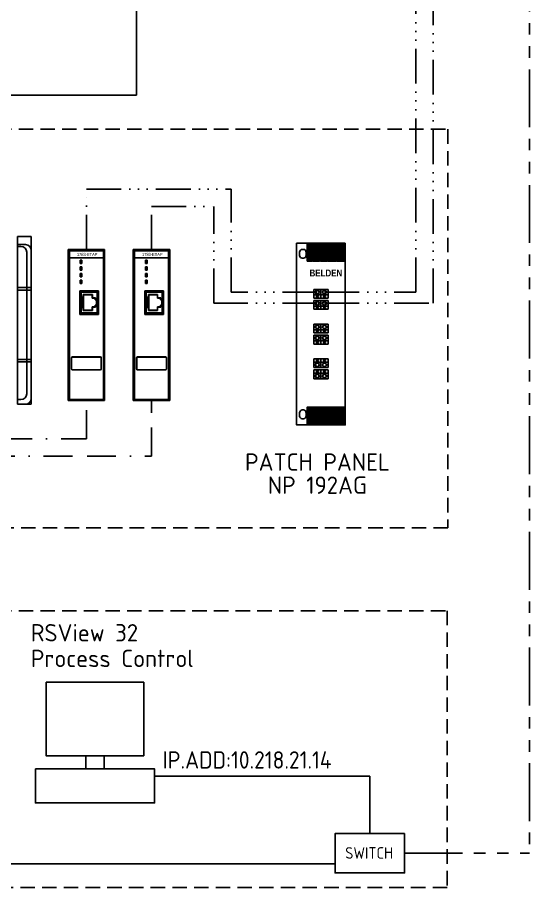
# Model space of a CAD drawing. Header units: inches. Extents: x -3706 to 19254, y 6721 to 14509.
# Drawn here: x 9240 to 10125, y 8512 to 10017 of the extents above; entities that cross this region are included whole.
import ezdxf
from ezdxf.enums import TextEntityAlignment as Align

# ---------------------------------------------------------------- set-up
doc = ezdxf.new("R2010")
doc.units = ezdxf.units.IN
doc.header["$LTSCALE"] = 100
doc.header["$MEASUREMENT"] = 0
for name, pattern in [('ACAD_ISO14W100', [24, 12, -3, 0, -3, 0, -3, 0, -3]), ('BORDER', [1.75, 0.5, -0.25, 0.5, -0.25, 0, -0.25]), ('HIDDEN', [0.375, 0.25, -0.125]), ('PHANTOM', [2.5, 1.25, -0.25, 0.25, -0.25, 0.25, -0.25])]:
    doc.linetypes.add(name, pattern=pattern)
doc.layers.add('STEXT', color=2, linetype='Continuous')
doc.styles.add('ISO3098B', font='iso3098b.shx')
doc.styles.add('STYLE1', font='isocp2.shx', dxfattribs={"height": 25})

# ---------------------------------------------------------------- blocks, each defined once
blk = doc.blocks.new('1756-END')
at = {"color": 3}
for p, q in [((5205.83, 3914.76), (5193.89, 3914.76)), ((5193.89, 3769.76), (5193.89, 3914.76)), ((5205.83, 3769.76), (5205.83, 3914.76)), ((5193.89, 3907.8), (5200.83, 3907.8)), ((5196.94, 3906.23), (5193.89, 3906.23)), ((5201.94, 3901.23), (5201.94, 3778.76)), ((5205.83, 3902.8), (5205.83, 3774.76)), ((5193.89, 3870.56), (5205.83, 3870.56)), ((5193.89, 3868.35), (5205.83, 3868.35)), ((5193.89, 3808.52), (5205.83, 3808.52)), ((5193.89, 3806.31), (5205.83, 3806.31)), ((5196.94, 3773.76), (5193.89, 3773.76)), ((5205.83, 3769.76), (5193.89, 3769.76)), ((5205.83, 3769.76), (5196.94, 3769.76))]:
    blk.add_line(p, q, dxfattribs=at)
for centre, start, end in [((5196.94, 3901.23), 0, 90), ((5200.83, 3902.8), 0, 90), ((5196.94, 3778.76), 270, 0), ((5200.83, 3774.76), 270, 0)]:
    blk.add_arc(centre, 5, start, end, dxfattribs=at)
blk = doc.blocks.new('1783ETAP')
at = {"color": 4, "linetype": 'Continuous'}
for p, q in [((292.71, 159.05), (257.71, 159.05)), ((257.71, 14.06), (257.71, 159.05)), ((257.71, 159.05), (257.71, 14.06)), ((257.71, 14.06), (257.71, 159.05)), ((292.71, 14.06), (292.71, 159.05)), ((258.89, 158.07), (291.52, 158.07)), ((258.89, 133.52), (258.89, 158.07)), ((258.89, 15.04), (258.89, 158.07)), ((258.89, 151.2), (291.52, 151.2)), ((291.52, 133.52), (291.52, 158.07)), ((291.52, 15.04), (291.52, 158.07)), ((269.34, 145.86), (269.34, 148.94)), ((270.88, 148.94), (269.34, 148.94)), ((269.34, 145.86), (270.88, 145.86)), ((269.34, 142.5), (269.34, 139.43)), ((270.88, 142.5), (269.34, 142.5)), ((269.5, 145.86), (269.5, 148.94)), ((269.5, 139.43), (269.5, 142.5)), ((269.51, 142.19), (270.72, 142.19)), ((270.72, 140.97), (270.72, 142.19)), ((270.73, 139.43), (270.73, 142.5)), ((270.88, 145.86), (270.88, 148.94)), ((270.88, 139.43), (270.88, 142.5)), ((269.34, 139.43), (270.88, 139.43)), ((269.34, 136.07), (269.34, 133)), ((270.88, 136.07), (269.34, 136.07)), ((269.5, 133), (269.5, 136.07)), ((270.72, 140.97), (269.51, 140.97)), ((269.51, 135.76), (270.72, 135.76)), ((270.72, 134.53), (269.51, 134.53)), ((269.54, 140.97), (269.54, 139.74)), ((270.69, 139.74), (269.54, 139.74)), ((269.54, 134.53), (269.54, 133.31)), ((270.69, 139.74), (270.69, 140.97)), ((270.69, 133.31), (270.69, 134.53)), ((270.72, 134.53), (270.72, 135.76)), ((270.73, 133), (270.73, 136.07)), ((270.88, 133), (270.88, 136.07)), ((269.34, 133), (270.88, 133)), ((269.34, 129.63), (269.34, 126.56)), ((270.88, 129.63), (269.34, 129.63)), ((269.34, 126.56), (270.88, 126.56)), ((269.5, 126.56), (269.5, 129.63)), ((270.69, 133.31), (269.54, 133.31)), ((270.88, 126.56), (270.88, 129.63)), ((268.87, 119.56), (268.87, 96.83)), ((268.87, 119.56), (270.1, 118.33)), ((286.68, 119.56), (268.87, 119.56)), ((269.92, 118.51), (269.92, 97.88)), ((285.63, 118.51), (269.92, 118.51)), ((270.1, 98.05), (270.1, 118.33)), ((270.1, 118.33), (285.45, 118.33)), ((286.68, 119.56), (285.45, 118.33)), ((285.45, 118.33), (285.45, 98.05)), ((285.63, 97.88), (285.63, 118.51)), ((286.68, 96.83), (286.68, 119.56)), ((272.18, 113.28), (270.1, 113.28)), ((272.18, 112.97), (270.1, 112.97)), ((270.73, 103.67), (270.73, 112.97)), ((272.18, 113.28), (272.18, 115.94)), ((272.5, 115.62), (272.18, 115.94)), ((272.18, 115.94), (281.08, 115.94)), ((272.5, 113.28), (272.18, 112.97)), ((272.34, 113.13), (272.18, 113.28)), ((272.18, 103.67), (272.18, 112.97)), ((272.5, 101.02), (272.5, 115.62)), ((272.5, 115.62), (280.77, 115.62)), ((280.77, 115.62), (281.08, 115.94)), ((280.77, 115.62), (280.77, 112.38)), ((280.77, 112.38), (281.08, 112.69)), ((280.77, 112.38), (283.73, 112.38)), ((281.08, 115.94), (281.08, 112.69)), ((281.08, 112.69), (284.04, 112.69)), ((283.73, 112.38), (284.04, 112.69)), ((283.73, 112.38), (283.73, 110.82)), ((283.73, 110.82), (284.04, 111.13)), ((283.73, 110.82), (284.98, 110.82)), ((284.04, 112.69), (284.04, 111.13)), ((284.04, 111.13), (285.29, 111.13)), ((284.98, 110.82), (285.29, 111.13)), ((284.98, 110.82), (284.98, 105.82)), ((285.29, 111.13), (285.29, 105.51)), ((272.18, 103.67), (270.1, 103.67)), ((272.18, 103.36), (270.1, 103.36)), ((272.18, 103.67), (272.5, 103.36)), ((272.34, 103.52), (272.18, 103.36)), ((272.18, 100.71), (272.18, 103.36)), ((272.5, 101.02), (272.18, 100.71)), ((281.08, 100.71), (272.18, 100.71)), ((280.77, 101.02), (272.5, 101.02)), ((280.77, 104.26), (280.77, 101.02)), ((283.73, 104.26), (280.77, 104.26)), ((280.77, 104.26), (281.08, 103.95)), ((280.77, 101.02), (281.08, 100.71)), ((281.08, 103.95), (281.08, 100.71)), ((284.04, 103.95), (281.08, 103.95)), ((283.73, 105.82), (283.73, 104.26)), ((284.98, 105.82), (283.73, 105.82)), ((283.73, 105.82), (284.04, 105.51)), ((283.73, 104.26), (284.04, 103.95)), ((284.04, 105.51), (284.04, 103.95)), ((285.29, 105.51), (284.04, 105.51)), ((284.98, 105.82), (285.29, 105.51)), ((268.87, 96.83), (270.1, 98.05)), ((268.87, 96.83), (286.68, 96.83)), ((269.92, 97.88), (285.63, 97.88)), ((285.45, 98.26), (270.1, 98.26)), ((285.45, 98.05), (270.1, 98.05)), ((270.73, 98.05), (270.73, 98.26)), ((286.68, 96.83), (285.45, 98.05)), ((260.95, 54.99), (260.89, 54.99)), ((260.89, 44.54), (260.89, 54.99)), ((260.95, 54.99), (260.95, 44.54)), ((261.87, 55.96), (288.54, 55.96)), ((261.87, 55.96), (261.87, 55.91)), ((288.54, 55.91), (261.87, 55.91)), ((288.54, 55.91), (288.54, 55.96)), ((289.52, 54.99), (289.47, 54.99)), ((289.47, 44.54), (289.47, 54.99)), ((289.52, 54.99), (289.52, 44.54)), ((260.89, 44.54), (260.95, 44.54)), ((261.87, 43.62), (288.54, 43.62)), ((261.87, 43.62), (261.87, 43.57)), ((288.54, 43.57), (261.87, 43.57)), ((288.54, 43.57), (288.54, 43.62)), ((289.47, 44.54), (289.52, 44.54)), ((257.71, 14.06), (292.71, 14.06))]:
    blk.add_line(p, q, dxfattribs=at)
for points in [[(258.89, 158.07), (257.71, 159.05)], [(258.89, 158.07), (257.71, 159.05)], [(291.52, 158.07), (292.71, 159.05)], [(291.52, 158.07), (292.71, 159.05)], [(291.52, 102.1), (291.52, 150.22)], [(258.89, 15.04), (291.52, 15.04)]]:
    blk.add_lwpolyline(points, dxfattribs=at)
for centre, radius, start, end in [((261.87, 54.99), 0.976, 90, 180), ((261.87, 54.99), 0.922, 90, 180), ((288.54, 54.99), 0.976, 0, 90), ((288.54, 54.99), 0.922, 0, 90), ((261.87, 44.54), 0.976, 180, 270), ((261.87, 44.54), 0.922, 180, 270), ((288.54, 44.54), 0.976, 270, 0), ((288.54, 44.54), 0.922, 270, 0)]:
    blk.add_arc(centre, radius, start, end, dxfattribs=at)
at = {"layer": 'STEXT', "color": 4, "width": 0.75}
blk.add_text('1783-ETAP', height=3.044, dxfattribs=at).set_placement((275.89, 152.02), align=Align.BOTTOM_CENTER)
blk = doc.blocks.new('PATCH PANEL')
at = {"color": 2}
for p, q in [((590312.11, 508930.21), (590312.11, 508933.07)), ((590314.49, 508935.45), (590315.44, 508935.45)), ((590317.83, 508933.06), (590317.83, 508930.22)), ((590315.44, 508927.83), (590314.49, 508927.83)), ((590324.37, 508893.2), (590324.37, 508900.8)), ((590330.58, 508900.8), (590324.37, 508900.8)), ((590330.58, 508900.8), (590330.58, 508893.2)), ((590330.58, 508893.2), (590330.58, 508900.8)), ((590336.79, 508900.8), (590330.58, 508900.8)), ((590336.79, 508900.8), (590336.79, 508893.2)), ((590324.37, 508896), (590330.58, 508896)), ((590330.58, 508893.2), (590324.37, 508893.2)), ((590330.58, 508896), (590336.79, 508896)), ((590336.79, 508893.2), (590330.58, 508893.2)), ((590324.37, 508883.6), (590324.37, 508891.2)), ((590330.58, 508891.2), (590324.37, 508891.2)), ((590324.37, 508886.4), (590330.58, 508886.4)), ((590330.58, 508891.2), (590330.58, 508883.6)), ((590330.58, 508883.6), (590330.58, 508891.2)), ((590336.79, 508891.2), (590330.58, 508891.2)), ((590330.58, 508886.4), (590336.79, 508886.4)), ((590336.79, 508891.2), (590336.79, 508883.6)), ((590330.58, 508883.6), (590324.37, 508883.6)), ((590336.79, 508883.6), (590330.58, 508883.6)), ((590324.37, 508863.2), (590324.37, 508870.8)), ((590330.58, 508870.8), (590324.37, 508870.8)), ((590330.58, 508870.8), (590330.58, 508863.2)), ((590330.58, 508863.2), (590330.58, 508870.8)), ((590336.79, 508870.8), (590330.58, 508870.8)), ((590336.79, 508870.8), (590336.79, 508863.2)), ((590324.37, 508866), (590330.58, 508866)), ((590330.58, 508863.2), (590324.37, 508863.2)), ((590330.58, 508866), (590336.79, 508866)), ((590336.79, 508863.2), (590330.58, 508863.2)), ((590324.37, 508853.6), (590324.37, 508861.2)), ((590330.58, 508861.2), (590324.37, 508861.2)), ((590324.37, 508856.4), (590330.58, 508856.4)), ((590330.58, 508861.2), (590330.58, 508853.6)), ((590330.58, 508853.6), (590330.58, 508861.2)), ((590336.79, 508861.2), (590330.58, 508861.2)), ((590330.58, 508856.4), (590336.79, 508856.4)), ((590336.79, 508861.2), (590336.79, 508853.6)), ((590330.58, 508853.6), (590324.37, 508853.6)), ((590336.79, 508853.6), (590330.58, 508853.6)), ((590330.58, 508840.8), (590324.37, 508840.8)), ((590324.37, 508840.8), (590324.37, 508833.2)), ((590330.58, 508833.2), (590330.58, 508840.8)), ((590336.79, 508840.8), (590330.58, 508840.8)), ((590330.58, 508840.8), (590330.58, 508833.2)), ((590336.79, 508833.2), (590336.79, 508840.8)), ((590324.37, 508838), (590330.58, 508838)), ((590330.58, 508833.2), (590324.37, 508833.2)), ((590330.58, 508838), (590336.79, 508838)), ((590336.79, 508833.2), (590330.58, 508833.2)), ((590330.58, 508831.2), (590324.37, 508831.2)), ((590324.37, 508831.2), (590324.37, 508823.6)), ((590324.37, 508828.4), (590330.58, 508828.4)), ((590330.58, 508823.6), (590330.58, 508831.2)), ((590336.79, 508831.2), (590330.58, 508831.2)), ((590330.58, 508831.2), (590330.58, 508823.6)), ((590330.58, 508828.4), (590336.79, 508828.4)), ((590336.79, 508823.6), (590336.79, 508831.2)), ((590330.58, 508823.6), (590324.37, 508823.6)), ((590336.79, 508823.6), (590330.58, 508823.6)), ((590312.11, 508794.18), (590312.11, 508791.33)), ((590315.44, 508796.56), (590314.49, 508796.56)), ((590317.83, 508791.33), (590317.83, 508794.18)), ((590314.49, 508788.94), (590315.44, 508788.94))]:
    blk.add_line(p, q, dxfattribs=at)
for points in [[(590351.58, 508940.7), (590309.58, 508940.7), (590309.58, 508783.7), (590351.58, 508783.7)], [(590319.83, 508940.7), (590318.69, 508940.7), (590318.69, 508925.38), (590319.83, 508925.38)], [(590321.33, 508940.7), (590320.19, 508940.7), (590320.19, 508925.38), (590321.33, 508925.38)], [(590322.83, 508940.7), (590321.69, 508940.7), (590321.69, 508925.38), (590322.83, 508925.38)], [(590324.33, 508940.7), (590323.19, 508940.7), (590323.19, 508925.38), (590324.33, 508925.38)], [(590325.83, 508940.7), (590324.69, 508940.7), (590324.69, 508925.38), (590325.83, 508925.38)], [(590327.33, 508940.7), (590326.19, 508940.7), (590326.19, 508925.38), (590327.33, 508925.38)], [(590328.83, 508940.7), (590327.69, 508940.7), (590327.69, 508925.38), (590328.83, 508925.38)], [(590330.33, 508940.7), (590329.19, 508940.7), (590329.19, 508925.38), (590330.33, 508925.38)], [(590331.83, 508940.7), (590330.69, 508940.7), (590330.69, 508925.38), (590331.83, 508925.38)], [(590333.33, 508940.7), (590332.19, 508940.7), (590332.19, 508925.38), (590333.33, 508925.38)], [(590334.83, 508940.7), (590333.69, 508940.7), (590333.69, 508925.38), (590334.83, 508925.38)], [(590336.33, 508940.7), (590335.19, 508940.7), (590335.19, 508925.38), (590336.33, 508925.38)], [(590337.83, 508940.7), (590336.69, 508940.7), (590336.69, 508925.38), (590337.83, 508925.38)], [(590339.33, 508940.7), (590338.19, 508940.7), (590338.19, 508925.38), (590339.33, 508925.38)], [(590340.83, 508940.7), (590339.69, 508940.7), (590339.69, 508925.38), (590340.83, 508925.38)], [(590342.33, 508940.7), (590341.19, 508940.7), (590341.19, 508925.38), (590342.33, 508925.38)], [(590343.83, 508940.7), (590342.69, 508940.7), (590342.69, 508925.38), (590343.83, 508925.38)], [(590345.33, 508940.7), (590344.19, 508940.7), (590344.19, 508925.38), (590345.33, 508925.38)], [(590346.83, 508940.7), (590345.69, 508940.7), (590345.69, 508925.38), (590346.83, 508925.38)], [(590348.33, 508940.7), (590347.19, 508940.7), (590347.19, 508925.38), (590348.33, 508925.38)], [(590349.83, 508940.7), (590348.69, 508940.7), (590348.69, 508925.38), (590349.83, 508925.38)], [(590351.33, 508940.7), (590350.19, 508940.7), (590350.19, 508925.38), (590351.33, 508925.38)], [(590319.83, 508783.7), (590318.69, 508783.7), (590318.69, 508799.02), (590319.83, 508799.02)], [(590321.33, 508783.7), (590320.19, 508783.7), (590320.19, 508799.02), (590321.33, 508799.02)], [(590322.83, 508783.7), (590321.69, 508783.7), (590321.69, 508799.02), (590322.83, 508799.02)], [(590324.33, 508783.7), (590323.19, 508783.7), (590323.19, 508799.02), (590324.33, 508799.02)], [(590325.83, 508783.7), (590324.69, 508783.7), (590324.69, 508799.02), (590325.83, 508799.02)], [(590327.33, 508783.7), (590326.19, 508783.7), (590326.19, 508799.02), (590327.33, 508799.02)], [(590328.83, 508783.7), (590327.69, 508783.7), (590327.69, 508799.02), (590328.83, 508799.02)], [(590330.33, 508783.7), (590329.19, 508783.7), (590329.19, 508799.02), (590330.33, 508799.02)], [(590331.83, 508783.7), (590330.69, 508783.7), (590330.69, 508799.02), (590331.83, 508799.02)], [(590333.33, 508783.7), (590332.19, 508783.7), (590332.19, 508799.02), (590333.33, 508799.02)], [(590334.83, 508783.7), (590333.69, 508783.7), (590333.69, 508799.02), (590334.83, 508799.02)], [(590336.33, 508783.7), (590335.19, 508783.7), (590335.19, 508799.02), (590336.33, 508799.02)], [(590337.83, 508783.7), (590336.69, 508783.7), (590336.69, 508799.02), (590337.83, 508799.02)], [(590339.33, 508783.7), (590338.19, 508783.7), (590338.19, 508799.02), (590339.33, 508799.02)], [(590340.83, 508783.7), (590339.69, 508783.7), (590339.69, 508799.02), (590340.83, 508799.02)], [(590342.33, 508783.7), (590341.19, 508783.7), (590341.19, 508799.02), (590342.33, 508799.02)], [(590343.83, 508783.7), (590342.69, 508783.7), (590342.69, 508799.02), (590343.83, 508799.02)], [(590345.33, 508783.7), (590344.19, 508783.7), (590344.19, 508799.02), (590345.33, 508799.02)], [(590346.83, 508783.7), (590345.69, 508783.7), (590345.69, 508799.02), (590346.83, 508799.02)], [(590348.33, 508783.7), (590347.19, 508783.7), (590347.19, 508799.02), (590348.33, 508799.02)], [(590349.83, 508783.7), (590348.69, 508783.7), (590348.69, 508799.02), (590349.83, 508799.02)], [(590351.33, 508783.7), (590350.19, 508783.7), (590350.19, 508799.02), (590351.33, 508799.02)]]:
    blk.add_lwpolyline(points, close=True, dxfattribs=at)
for points in [[(590312.11, 508933.07), (590312.11, 508933.07, -0.414214), (590314.49, 508935.45)], [(590314.49, 508927.83), (590314.49, 508927.83, -0.414214), (590312.11, 508930.21)], [(590315.44, 508935.45), (590315.44, 508935.45, -0.414214), (590317.83, 508933.06)], [(590317.83, 508930.22), (590317.83, 508930.22, -0.414214), (590315.44, 508927.83)], [(590314.49, 508796.56), (590314.49, 508796.56, 0.414214), (590312.11, 508794.18)], [(590317.83, 508794.18), (590317.83, 508794.18, 0.414214), (590315.44, 508796.56)], [(590312.11, 508791.33), (590312.11, 508791.33, 0.414214), (590314.49, 508788.94)], [(590315.44, 508788.94), (590315.44, 508788.94, 0.414214), (590317.83, 508791.33)]]:
    blk.add_lwpolyline(points, format="xyb", dxfattribs=at)
for centre, radius in [((590327.47, 508898.4), 1.73), ((590327.47, 508898.4), 1.5), ((590333.69, 508898.4), 1.73), ((590333.69, 508898.4), 1.5), ((590327.47, 508894.6), 0.864), ((590327.47, 508894.6), 0.749), ((590333.69, 508894.6), 0.864), ((590333.69, 508894.6), 0.749), ((590327.47, 508888.8), 1.73), ((590327.47, 508888.8), 1.5), ((590327.47, 508885), 0.864), ((590327.47, 508885), 0.749), ((590333.69, 508888.8), 1.73), ((590333.69, 508888.8), 1.5), ((590333.69, 508885), 0.864), ((590333.69, 508885), 0.749), ((590327.47, 508868.4), 1.73), ((590327.47, 508868.4), 1.5), ((590333.69, 508868.4), 1.73), ((590333.69, 508868.4), 1.5), ((590327.47, 508864.6), 0.864), ((590327.47, 508864.6), 0.749), ((590333.69, 508864.6), 0.864), ((590333.69, 508864.6), 0.749), ((590327.47, 508858.8), 1.73), ((590327.47, 508858.8), 1.5), ((590327.47, 508855), 0.864), ((590327.47, 508855), 0.749), ((590333.69, 508858.8), 1.73), ((590333.69, 508858.8), 1.5), ((590333.69, 508855), 0.864), ((590333.69, 508855), 0.749), ((590327.47, 508839.4), 0.864), ((590327.47, 508839.4), 0.749), ((590333.69, 508839.4), 0.864), ((590333.69, 508839.4), 0.749), ((590327.47, 508835.6), 1.73), ((590327.47, 508835.6), 1.5), ((590333.69, 508835.6), 1.73), ((590333.69, 508835.6), 1.5), ((590327.47, 508826), 1.73), ((590327.47, 508826), 1.5), ((590327.47, 508829.8), 0.864), ((590327.47, 508829.8), 0.749), ((590333.69, 508826), 1.73), ((590333.69, 508826), 1.5), ((590333.69, 508829.8), 0.864), ((590333.69, 508829.8), 0.749)]:
    blk.add_circle(centre, radius, dxfattribs=at)
at = {"color": 2, "insert": (590320.73, 508917.99), "char_height": 6, "width": 21.5686, "attachment_point": 1}
blk.add_mtext('{\\fArial Narrow|b1|i0|c0|p34;BELDEN}', dxfattribs=at)

msp = doc.modelspace()

# ---------------------------------------------------------------- linework, layer by layer
at = {"color": 2}
for p, q in [((9445.9, 12157.2), (9445.9, 9882.5)), ((9445.9, 9882.5), (8138.3, 9882.5)), ((9476.8, 8704.9), (9848.8, 8704.9)), ((9848.8, 8605.7), (9848.8, 8704.9)), ((9070.4, 8553.2), (9788.8, 8553.2))]:
    msp.add_line(p, q, dxfattribs=at)
at = {"color": 1, "linetype": 'PHANTOM', "ltscale": 0.8}
for p in [(10125.1, 12127.2), (9908.9, 8571.7)]:
    msp.add_line(p, (10125.1, 8571.7), dxfattribs=at)
at = {"color": 20, "linetype": 'ACAD_ISO14W100', "ltscale": 0.05}
for p, q in [((9928.3, 9541.8), (9928.3, 11938.4)), ((9958.3, 9522.6), (9958.3, 11919.2)), ((9359, 9615.4), (9359, 9720)), ((9359, 9720), (9609.3, 9720)), ((9609.3, 9541.8), (9609.3, 9720)), ((9471.7, 9690), (9579.3, 9690)), ((9471.7, 9615.4), (9471.7, 9690)), ((9579.3, 9522.6), (9579.3, 9690)), ((9758.2, 9541.8), (9609.3, 9541.8)), ((9770.7, 9541.8), (9928.3, 9541.8)), ((9758.2, 9522.6), (9579.3, 9522.6)), ((9770.7, 9522.6), (9958.3, 9522.6))]:
    msp.add_line(p, q, dxfattribs=at)
at = {"color": 0, "linetype": 'BORDER'}
for p, q in [((9359, 9288.1), (9359, 9354.4)), ((9471.7, 9258.1), (9471.7, 9354.4)), ((8789.9, 9288.1), (9359, 9288.1)), ((8759.9, 9258.1), (9471.7, 9258.1))]:
    msp.add_line(p, q, dxfattribs=at)
for p, q in [((9357.8, 8740.2), (9357.8, 8717.5)), ((9390, 8740.2), (9390, 8717.5))]:
    msp.add_line(p, q)
at = {"color": 8, "linetype": 'HIDDEN'}
for points in [[(8229.5, 9823.5), (9983.8, 9823.5), (9983.8, 9134.1), (8229.5, 9134.1)], [(8229.5, 8991), (9982.6, 8991), (9982.6, 8512.2), (8229.5, 8512.2)]]:
    msp.add_lwpolyline(points, close=True, dxfattribs=at)
for points in [[(9289.5, 8867.2), (9458.3, 8867.2), (9458.3, 8740.2), (9289.5, 8740.2)], [(9271, 8717.5), (9476.8, 8717.5), (9476.8, 8658.6), (9271, 8658.6)], [(9908.9, 8605.7), (9788.8, 8605.7), (9788.8, 8537.7), (9908.9, 8537.7)]]:
    msp.add_lwpolyline(points, close=True)

# ---------------------------------------------------------------- block references
at = {"color": 0, "xscale": 2, "yscale": 2, "zscale": 2}
msp.add_blockref('1756-END', (-1148, 1808.6), dxfattribs=at)
for name, p, xscale, yscale, zscale in [('PATCH PANEL', (-1170896.7, -1008255), 2, 2, 2), ('1783ETAP', (8863.7, 9329.1), 1.799999999999955, 1.799999999999955, 1.8), ('1783ETAP', (8976.3, 9329.1), 1.799999999999955, 1.799999999999955, 1.8)]:
    msp.add_blockref(name, p, dxfattribs=dict(xscale=xscale, yscale=yscale, zscale=zscale))

# ---------------------------------------------------------------- texts
at = {"color": 7, "linetype": 'Continuous', "style": 'ISO3098B'}
for s, p in [('PATCH PANEL', (9758.4, 9248.1, 7.7)), ('NP 192AG', (9758.4, 9208.1, 7.7))]:
    msp.add_text(s, height=30, dxfattribs=at).set_placement(p, align=Align.MIDDLE_CENTER)
for s, p in [('RSView 32', (9263, 8937.9)), ('Process Control', (9263, 8893.5))]:
    msp.add_text(s, height=30, dxfattribs=at).set_placement(p)
at = {"style": 'STYLE1'}
msp.add_text('IP.ADD:10.218.21.14', height=30, dxfattribs=at).set_placement((9490.8, 8718, 49.9))
msp.add_text('SWITCH', height=20, dxfattribs=at).set_placement((9847.7, 8572.1), align=Align.MIDDLE_CENTER)

doc.saveas('drawing.dxf')
